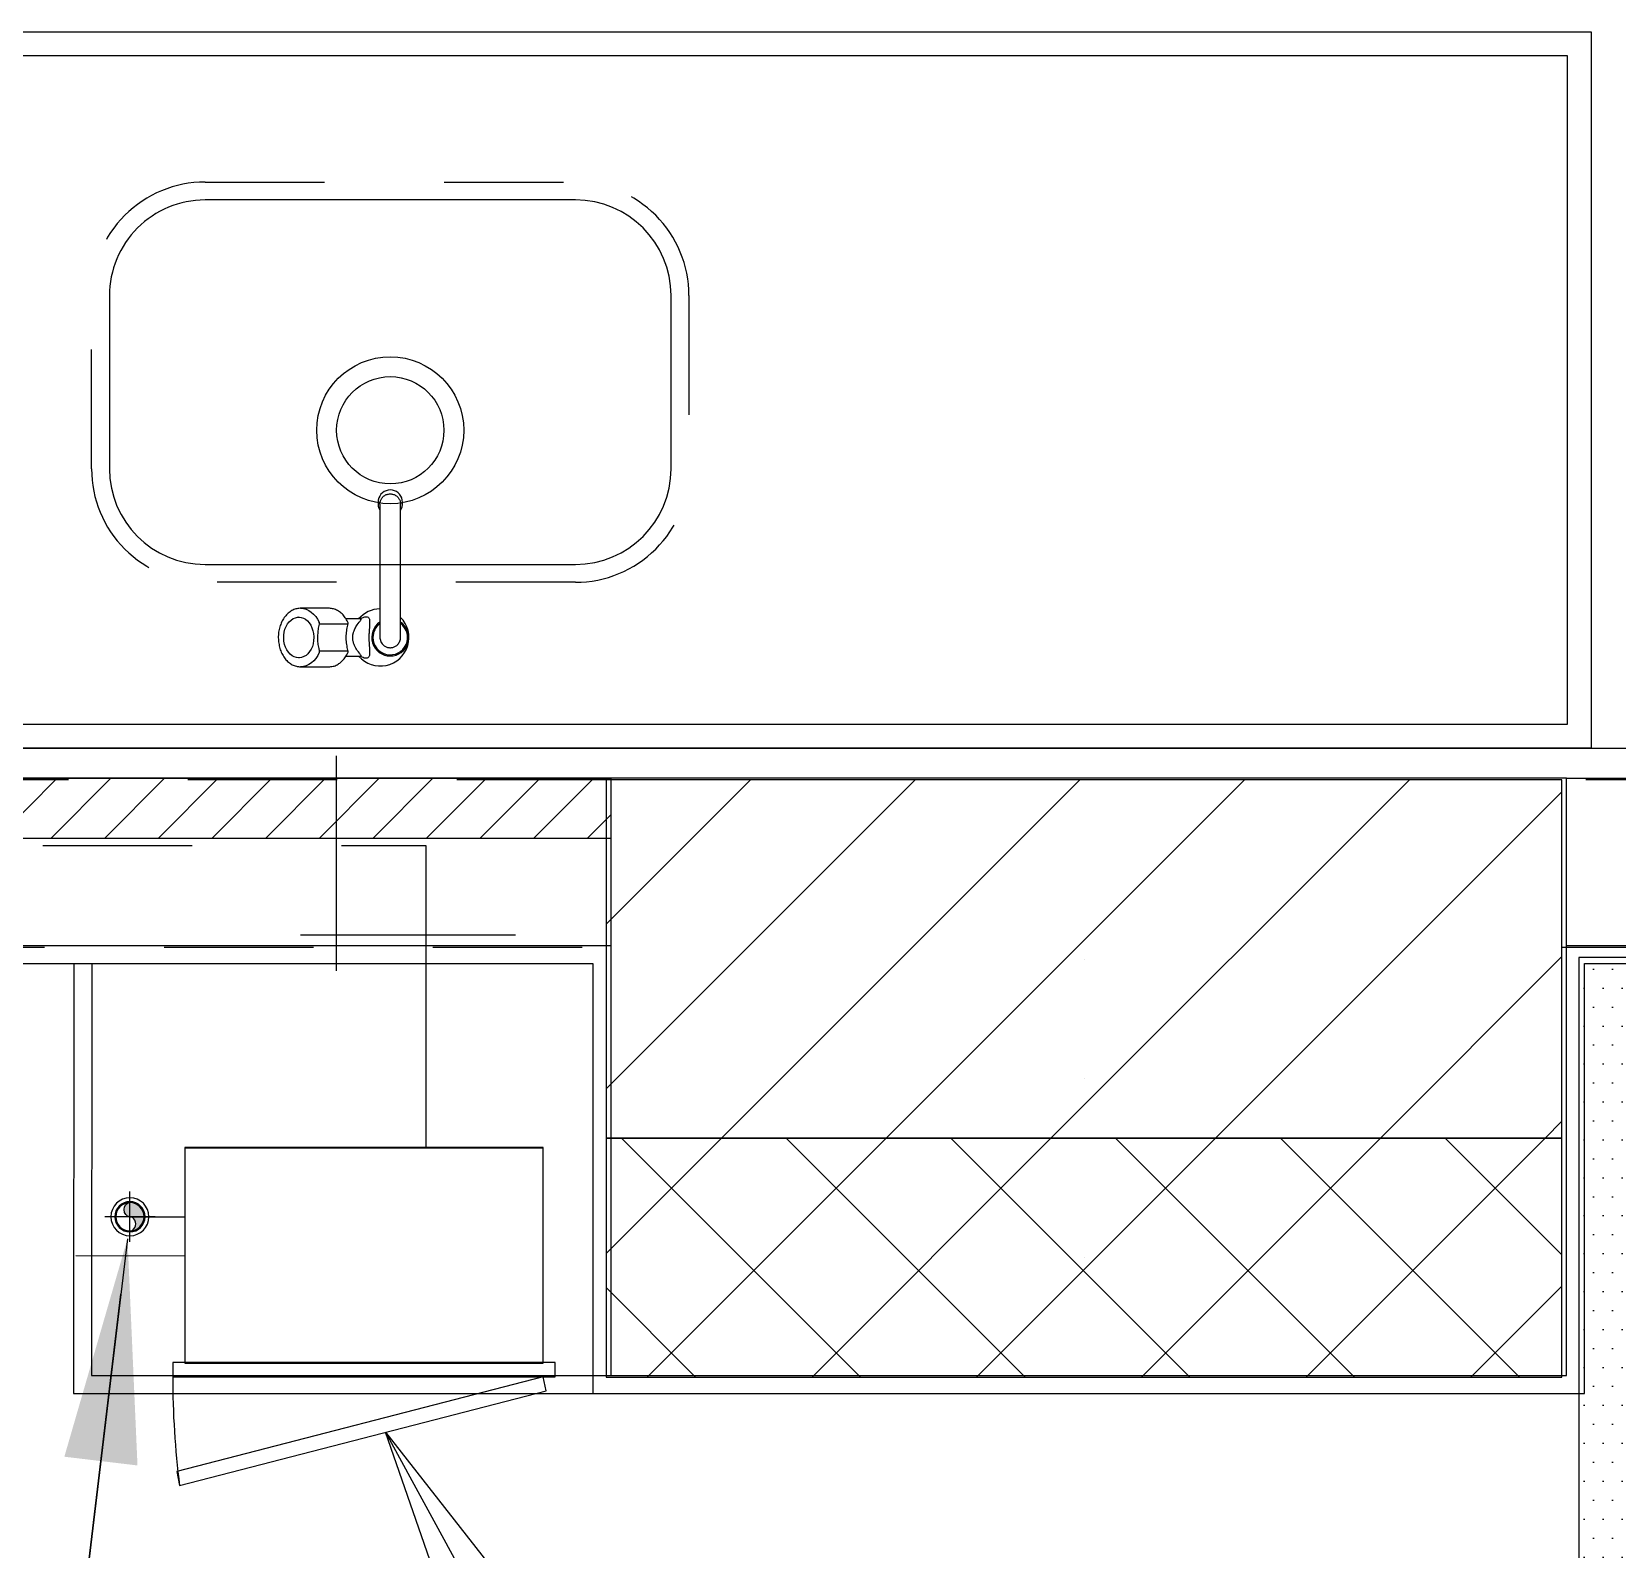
# Model space of a CAD drawing. Header units: millimetres. Extents: x 188.6 to 263.2, y 40.1 to 120.1.
# Drawn here: x 228.761 to 230.088, y 87.414 to 88.685 of the extents above; entities that cross this region are included whole.
import ezdxf

# ---------------------------------------------------------------- set-up
doc = ezdxf.new("R2010")
doc.units = ezdxf.units.MM
for name, pattern in [('_XREF_APTOS 605 E 606_R01$0$HIDDEN2', [0.1875, 0.125, -0.0625]), ('CENTER2', [1.125, 0.75, -0.125, 0.125, -0.125]), ('DASHDOT2', [0.5, 0.25, -0.125, 0, -0.125]), ('HIDDEN2', [0.1875, 0.125, -0.0625])]:
    doc.linetypes.add(name, pattern=pattern)
for name, color, linetype in [('ARQ', 8, 'Continuous'), ('ARQ-BASE', 8, 'Continuous'), ('ESTR-PILARES', 11, 'Continuous'), ('ESTR-VIGAS', 11, 'HIDDEN2'), ('ESTRUTURA', 7, 'Continuous'), ('EXTINTORES', 2, 'Continuous'), ('GAS-COL', 7, 'Continuous'), ('GAS-CONEXOES', 200, 'Continuous'), ('GAS-CX', 202, 'Continuous'), ('GAS-TEXTO', 7, 'Continuous'), ('GAS-TUBO-PISO', 6, 'CENTER2')]:
    doc.layers.add(name, color=color, linetype=linetype)
doc.styles.add('60-100', font='romans.shx', dxfattribs={"height": 0.16})
doc.styles.add('60-75', font='romans.shx', dxfattribs={"height": 0.12})
doc.dimstyles.new('IND75', dxfattribs={"dimtxt": 0.15, "dimasz": 0.1875, "dimexe": 0.15, "dimexo": 0, "dimgap": 0.1, "dimtad": 1, "dimzin": 10, "dimdsep": 46, "dimtxsty": '60-75', "dimcen": 0, "dimclrd": 256, "dimclre": 1, "dimclrt": 256, "dimadec": 0, "dimazin": 0, "dimtfac": 1, "dimtix": 1, "dimtmove": 2, "dimatfit": 3, "dimfxl": 0.15, "dimtolj": 1, "dimtzin": 6, "dimarcsym": 0})
doc.dimstyles.new('SETAS75', dxfattribs={"dimtxt": 0.16, "dimasz": 0.15, "dimexe": 0.15, "dimexo": 0, "dimgap": 0.1, "dimtad": 1, "dimzin": 10, "dimdsep": 46, "dimtxsty": '60-100', "dimblk1": 'OPEN', "dimblk2": 'OPEN', "dimsah": 1, "dimcen": 0, "dimclrd": 244, "dimclre": 244, "dimclrt": 7, "dimadec": 0, "dimazin": 0, "dimtfac": 1, "dimtix": 1, "dimtmove": 2, "dimatfit": 3, "dimldrblk": 'OPEN', "dimfxl": 0.15, "dimtolj": 1, "dimtzin": 6, "dimarcsym": 0})

# ---------------------------------------------------------------- blocks, each defined once
blk = doc.blocks.new('COBERTURA_29-09-2016')
at = {"layer": 'ESTR-PILARES', "linetype": 'Continuous'}
for p, q in [((22.565, 1.4214), (22.8236, 1.68)), ((22.565, 1.5593), (22.6857, 1.68)), ((22.6615, 1.38), (22.9615, 1.68)), ((22.7994, 1.38), (23.0994, 1.68)), ((22.9373, 1.38), (23.2373, 1.68)), ((23.0751, 1.38), (23.365, 1.6699)), ((22.965, 1.53), (22.965, 1.53)), ((23.213, 1.38), (23.365, 1.532)), ((22.965, 1.43), (22.965, 1.43)), ((23.3509, 1.38), (23.365, 1.3941)), ((22.565, 1.2835), (22.6615, 1.38)), ((22.5778, 1.38), (22.7778, 1.18)), ((22.5994, 1.18), (22.7994, 1.38)), ((22.7157, 1.38), (22.9157, 1.18)), ((22.7373, 1.18), (22.9373, 1.38)), ((22.8535, 1.38), (23.0535, 1.18)), ((22.8751, 1.18), (23.0751, 1.38)), ((22.9914, 1.38), (23.1914, 1.18)), ((23.013, 1.18), (23.213, 1.38)), ((23.1293, 1.38), (23.3293, 1.18)), ((23.1509, 1.18), (23.3509, 1.38)), ((23.2672, 1.38), (23.365, 1.2822)), ((22.965, 1.28), (22.965, 1.28)), ((22.565, 1.2549), (22.6399, 1.18)), ((23.2888, 1.18), (23.365, 1.2562))]:
    blk.add_line(p, q, dxfattribs=at)
for points in [[(22.565, 1.38), (23.365, 1.38), (23.365, 1.68), (22.565, 1.68), (22.565, 1.38)], [(23.365, 1.38), (22.565, 1.38), (22.565, 1.18), (23.365, 1.18), (23.365, 1.38)]]:
    blk.add_lwpolyline(points, dxfattribs=at)
at = {"layer": 'ESTR-VIGAS'}
for points in [[(22.565, 1.68), (18.37, 1.68)], [(28.01, 1.68), (23.365, 1.68)], [(18.37, 1.54), (22.565, 1.54)], [(23.365, 1.54), (28.01, 1.54)]]:
    blk.add_lwpolyline(points, dxfattribs=at)
blk = doc.blocks.new('_XREF_APTOS 605 E 606_R01$0$CUBA_BL47_SUPERIOR')
for p, q in [((0.155, 0.1123), (-0.155, 0.1123)), ((-0.235, 0.0323), (-0.235, -0.1128)), ((0.235, -0.1128), (0.235, 0.0323)), ((-0.155, -0.1928), (0.155, -0.1928))]:
    blk.add_line(p, q)
at = {"color": 8, "linetype": '_XREF_APTOS 605 E 606_R01$0$HIDDEN2', "ltscale": 0.5}
blk.add_lwpolyline([(-0.25, 0.0323, -0.414214), (-0.155, 0.1273), (0.155, 0.1273, -0.414214), (0.25, 0.0323), (0.25, -0.1128, -0.414214), (0.155, -0.2078), (-0.155, -0.2078, -0.414214), (-0.25, -0.1128)], format="xyb", close=True, dxfattribs=at)
at = {"color": 8}
blk.add_circle((0, 0), 0.0615, dxfattribs=at)
blk.add_circle((0, 0), 0.0449)
for centre, start, end in [((-0.155, 0.0323), 90, 180), ((0.155, 0.0323), 0, 90), ((-0.155, -0.1128), 180, 270), ((0.155, -0.1128), 270, 0)]:
    blk.add_arc(centre, 0.08, start, end)
blk = doc.blocks.new('_XREF_APTOS 605 E 606_R01$0$DECA_1195CR40_SUPERIOR')
for p, q in [((0.0369, 0.016), (0.0246, 0.016)), ((0.0512, 0.0249), (0.051, 0.0249)), ((0.0513, 0.0249), (0.0512, 0.0249)), ((0.0751, 0.0249), (0.0513, 0.0249)), ((0.0766, 0.0174), (0.0761, 0.0174)), ((-0.0086, 0.0002), (-0.0086, -0.1099)), ((0.0086, -0.1099), (0.0086, 0.0002)), ((0.0246, -0.0151), (0.0369, -0.0151)), ((0.0513, -0.0241), (0.0751, -0.0241)), ((0.0761, -0.0166), (0.0766, -0.0166)), ((-0.0102, -0.1112), (-0.0102, -0.1129)), ((-0.0086, -0.1099), (-0.0086, -0.1112)), ((0.0086, -0.1112), (0.0086, -0.1099)), ((0.0102, -0.1129), (0.0102, -0.1112))]:
    blk.add_line(p, q)
at = {"color": 8}
for p, q in [((0.0594, 0.0116), (0.0356, 0.0116)), ((0.0356, -0.0108), (0.0594, -0.0108))]:
    blk.add_line(p, q, dxfattribs=at)
for points in [[(0.0253, -0.0151, 0), (0.0249, -0.0153, 0), (0.0243, -0.0157, 0), (0.0235, -0.0161, 0), (0.0227, -0.0164, 0), (0.022, -0.0167, 0), (0.0213, -0.0168, 0), (0.0207, -0.0169, 0), (0.0201, -0.017, 0), (0.0196, -0.0169, 0), (0.0192, -0.0168, 0), (0.0186, -0.0166, 0), (0.0182, -0.0163, 0), (0.0179, -0.0159, 0), (0.0177, -0.0154, 0), (0.0175, -0.0149, 0), (0.0173, -0.0142, 0), (0.0173, -0.0135, 0), (0.0173, -0.0127, 0), (0.0173, -0.0118, 0), (0.0173, -0.0108, 0), (0.0174, -0.01, 0), (0.0174, -0.0091, 0), (0.0175, -0.0082, 0), (0.0175, -0.0072, 0), (0.0176, -0.0065, 0), (0.0176, -0.0056, 0), (0.0177, -0.0051, 0), (0.0177, -0.0044, 0), (0.0177, -0.0038, 0), (0.0177, -0.0034, 0), (0.0177, -0.003, 0), (0.0178, -0.0026, 0), (0.0178, -0.0022, 0), (0.0178, -0.0017, 0), (0.0178, -0.0012, 0), (0.0178, -0.0008, 0), (0.0178, -0.0004, 0), (0.0178, -0.0001, 0), (0.0178, 0.0004, 0), (0.0178, 0.0009, 0), (0.0178, 0.0014, 0), (0.0178, 0.0018, 0), (0.0178, 0.0022, 0), (0.0178, 0.0026, 0), (0.0178, 0.003, 0), (0.0178, 0.0034, 0), (0.0177, 0.004, 0), (0.0177, 0.0047, 0), (0.0177, 0.0053, 0), (0.0177, 0.0058, 0), (0.0176, 0.0067, 0), (0.0176, 0.0074, 0), (0.0175, 0.0087, 0), (0.0174, 0.0099, 0), (0.0174, 0.0109, 0), (0.0173, 0.0119, 0), (0.0173, 0.0129, 0), (0.0173, 0.0138, 0), (0.0173, 0.0146, 0), (0.0174, 0.0154, 0), (0.0176, 0.0161, 0), (0.0178, 0.0166, 0), (0.0181, 0.017, 0), (0.0184, 0.0173, 0), (0.0187, 0.0175, 0), (0.0192, 0.0177, 0), (0.0197, 0.0178, 0), (0.0203, 0.0178, 0), (0.0211, 0.0177, 0), (0.0219, 0.0176, 0), (0.0226, 0.0173, 0), (0.0234, 0.017, 0), (0.0242, 0.0166, 0), (0.025, 0.0162, 0), (0.0253, 0.016, 0)], [(0.0246, 0.016, 0), (0.0244, 0.016, 0), (0.0244, 0.0159, 0), (0.0243, 0.0158, 0), (0.0243, 0.0156, 0), (0.0244, 0.0154, 0), (0.0245, 0.0152, 0), (0.0248, 0.0148, 0), (0.0251, 0.0144, 0), (0.0254, 0.014, 0), (0.0258, 0.0135, 0), (0.0267, 0.0124, 0), (0.0272, 0.0118, 0), (0.0277, 0.0112, 0), (0.0282, 0.0103, 0), (0.0288, 0.0094, 0), (0.0294, 0.0083, 0), (0.0297, 0.0077, 0), (0.03, 0.0071, 0), (0.0303, 0.0064, 0), (0.0305, 0.0056, 0), (0.0307, 0.0052, 0), (0.0308, 0.0048, 0), (0.0309, 0.0044, 0), (0.031, 0.0039, 0), (0.0311, 0.0034, 0), (0.0312, 0.0029, 0), (0.0313, 0.0024, 0), (0.0313, 0.0019, 0), (0.0314, 0.0014, 0), (0.0314, 0.0009, 0), (0.0314, 0.0006, 0), (0.0314, 0.0004, 0), (0.0314, 0.0001, 0), (0.0314, -0.0002, 0), (0.0314, -0.0005, 0), (0.0314, -0.0007, 0), (0.0313, -0.001, 0), (0.0313, -0.0013, 0), (0.0313, -0.0017, 0), (0.0312, -0.0021, 0), (0.0311, -0.0025, 0), (0.0311, -0.0029, 0), (0.031, -0.0033, 0), (0.0309, -0.0036, 0), (0.0308, -0.0041, 0), (0.0306, -0.0045, 0), (0.0303, -0.0053, 0), (0.03, -0.0061, 0), (0.0297, -0.0068, 0), (0.0292, -0.0078, 0), (0.0288, -0.0086, 0), (0.0283, -0.0094, 0), (0.0278, -0.0101, 0), (0.0269, -0.0113, 0), (0.0261, -0.0124, 0), (0.0253, -0.0133, 0), (0.025, -0.0137, 0), (0.0247, -0.014, 0), (0.0245, -0.0144, 0), (0.0243, -0.0147, 0), (0.0243, -0.0149, 0), (0.0243, -0.015, 0), (0.0243, -0.0151, 0), (0.0245, -0.0151, 0), (0.0246, -0.0151, 0)], [(0.0594, 0.0129, 0), (0.0607, 0.0155, 0), (0.0623, 0.0179, 0), (0.064, 0.0199, 0), (0.066, 0.0216, 0), (0.0681, 0.023, 0), (0.0703, 0.0241, 0), (0.0725, 0.0247, 0), (0.0749, 0.0249, 0), (0.0751, 0.0249, 0)], [(0.0594, 0.0129, 0), (0.0593, 0.0127, 0), (0.0593, 0.0125, 0), (0.0593, 0.0122, 0), (0.0593, 0.0119, 0), (0.0593, 0.0117, 0), (0.0594, 0.0116, 0)], [(0.0594, -0.0108, 0), (0.0602, -0.0075, 0), (0.0607, -0.0041, 0), (0.061, -0.0006, 0), (0.0609, 0.0028, 0), (0.0605, 0.0062, 0), (0.0599, 0.0096, 0), (0.0594, 0.0116, 0)], [(0.0594, -0.0108, 0), (0.0593, -0.011, 0), (0.0593, -0.0113, 0), (0.0593, -0.0115, 0), (0.0593, -0.0118, 0), (0.0594, -0.012, 0), (0.0594, -0.0121, 0)], [(0.0751, -0.0241, 0), (0.0727, -0.0239, 0), (0.0705, -0.0233, 0), (0.0682, -0.0223, 0), (0.0662, -0.0209, 0), (0.0642, -0.0192, 0), (0.0624, -0.0172, 0), (0.0609, -0.0149, 0), (0.0595, -0.0123, 0), (0.0594, -0.0121, 0)], [(0.0086, -0.1112, 0), (0.0086, -0.1119, 0), (0.0085, -0.1126, 0), (0.0084, -0.1133, 0), (0.0082, -0.1139, 0), (0.008, -0.1145, 0), (0.0077, -0.1152, 0), (0.0074, -0.1157, 0), (0.007, -0.1163, 0), (0.0066, -0.1168, 0), (0.0061, -0.1173, 0), (0.0056, -0.1178, 0), (0.0051, -0.1182, 0), (0.0045, -0.1186, 0), (0.0039, -0.1189, 0), (0.0033, -0.1192, 0), (0.0027, -0.1194, 0), (0.002, -0.1196, 0), (0.0014, -0.1197, 0), (0.0007, -0.1198, 0), (0, -0.1198, 0), (-0.0007, -0.1198, 0), (-0.0013, -0.1197, 0), (-0.002, -0.1196, 0), (-0.0027, -0.1194, 0), (-0.0033, -0.1192, 0), (-0.0039, -0.1189, 0), (-0.0045, -0.1186, 0), (-0.0051, -0.1182, 0), (-0.0056, -0.1178, 0), (-0.0061, -0.1173, 0), (-0.0066, -0.1168, 0), (-0.007, -0.1163, 0), (-0.0073, -0.1157, 0), (-0.0077, -0.1152, 0), (-0.008, -0.1145, 0), (-0.0082, -0.1139, 0), (-0.0084, -0.1133, 0), (-0.0085, -0.1126, 0), (-0.0086, -0.1119, 0), (-0.0086, -0.1112, 0)]]:
    blk.add_polyline3d(points, dxfattribs=at)
for points in [[(0.0246, 0.016, 0), (0.0245, 0.016, 0), (0.0243, 0.016, 0), (0.0242, 0.016, 0), (0.0241, 0.016, 0), (0.024, 0.016, 0), (0.024, 0.016, 0), (0.024, 0.016, 0)], [(0.051, 0.0249, 0), (0.0505, 0.0249, 0), (0.0496, 0.0248, 0), (0.0488, 0.0247, 0), (0.0479, 0.0245, 0), (0.047, 0.0243, 0), (0.0462, 0.024, 0), (0.0454, 0.0236, 0), (0.0445, 0.0232, 0), (0.0437, 0.0228, 0), (0.0429, 0.0223, 0), (0.0422, 0.0218, 0), (0.0414, 0.0212, 0), (0.0407, 0.0205, 0), (0.04, 0.0198, 0), (0.0393, 0.0191, 0), (0.0386, 0.0183, 0), (0.038, 0.0175, 0), (0.0374, 0.0167, 0), (0.0368, 0.0158, 0), (0.0363, 0.0149, 0), (0.0358, 0.0139, 0), (0.0354, 0.013, 0), (0.0353, 0.0128, 0)], [(0.0513, 0.0249, 0), (0.0513, 0.0249, 0)], [(0.0639, 0.0004, 0), (0.0641, 0.003, 0), (0.0645, 0.0056, 0), (0.0652, 0.008, 0), (0.0662, 0.0102, 0), (0.0675, 0.0122, 0), (0.0689, 0.014, 0), (0.0705, 0.0154, 0), (0.0723, 0.0164, 0), (0.0742, 0.0171, 0), (0.0761, 0.0174, 0), (0.0766, 0.0174, 0)], [(0.0751, -0.0241, 0), (0.0755, -0.0241, 0), (0.0764, -0.024, 0), (0.0773, -0.0239, 0), (0.0781, -0.0237, 0), (0.079, -0.0235, 0), (0.0799, -0.0233, 0), (0.0807, -0.0229, 0), (0.0815, -0.0226, 0), (0.0823, -0.0221, 0), (0.0831, -0.0217, 0), (0.0839, -0.0211, 0), (0.0847, -0.0206, 0), (0.0854, -0.02, 0), (0.0861, -0.0193, 0), (0.0868, -0.0186, 0), (0.0875, -0.0178, 0), (0.0881, -0.017, 0), (0.0888, -0.0162, 0), (0.0893, -0.0153, 0), (0.0899, -0.0144, 0), (0.0904, -0.0135, 0), (0.0909, -0.0125, 0), (0.0913, -0.0115, 0), (0.0917, -0.0105, 0), (0.0921, -0.0095, 0), (0.0924, -0.0084, 0), (0.0927, -0.0073, 0), (0.093, -0.0062, 0), (0.0932, -0.0051, 0), (0.0934, -0.004, 0), (0.0935, -0.0028, 0), (0.0936, -0.0017, 0), (0.0937, -0.0005, 0), (0.0937, 0.0006, 0), (0.0936, 0.0018, 0), (0.0936, 0.0029, 0), (0.0935, 0.0041, 0), (0.0933, 0.0052, 0), (0.0931, 0.0064, 0), (0.0929, 0.0075, 0), (0.0926, 0.0086, 0), (0.0923, 0.0096, 0), (0.092, 0.0107, 0), (0.0916, 0.0117, 0), (0.0912, 0.0128, 0), (0.0907, 0.0137, 0), (0.0902, 0.0147, 0), (0.0897, 0.0156, 0), (0.0891, 0.0165, 0), (0.0885, 0.0174, 0), (0.0879, 0.0182, 0), (0.0873, 0.019, 0), (0.0866, 0.0197, 0), (0.0859, 0.0204, 0), (0.0851, 0.0211, 0), (0.0844, 0.0217, 0), (0.0836, 0.0222, 0), (0.0828, 0.0227, 0), (0.082, 0.0232, 0), (0.0812, 0.0236, 0), (0.0803, 0.0239, 0), (0.0795, 0.0242, 0), (0.0786, 0.0245, 0), (0.0778, 0.0247, 0), (0.0769, 0.0248, 0), (0.076, 0.0249, 0), (0.0751, 0.0249, 0), (0.0751, 0.0249, 0)], [(0.0751, 0.0249, 0), (0.0751, 0.0249, 0)], [(0.0766, 0.0174, 0), (0.0785, 0.0172, 0), (0.0804, 0.0166, 0), (0.0822, 0.0157, 0), (0.0838, 0.0143, 0), (0.0853, 0.0127, 0), (0.0866, 0.0107, 0), (0.0877, 0.0085, 0), (0.0885, 0.0062, 0), (0.089, 0.0036, 0), (0.0892, 0.001, 0), (0.0891, -0.0016, 0), (0.0887, -0.0041, 0), (0.0881, -0.0066, 0), (0.0871, -0.0088, 0), (0.086, -0.0109, 0), (0.0846, -0.0127, 0), (0.083, -0.0142, 0), (0.0812, -0.0154, 0), (0.0794, -0.0161, 0), (0.0775, -0.0165, 0), (0.0766, -0.0166, 0)], [(0.0086, 0.0002, 0), (0.0086, 0.0005, 0), (0.0086, 0.0009, 0), (0.0086, 0.0012, 0), (0.0086, 0.0014, 0), (0.0085, 0.0016, 0), (0.0085, 0.0017, 0), (0.0085, 0.0018, 0), (0.0085, 0.0019, 0), (0.0085, 0.0021, 0), (0.0084, 0.0022, 0), (0.0084, 0.0023, 0), (0.0084, 0.0024, 0), (0.0084, 0.0024, 0), (0.0083, 0.0025, 0), (0.0083, 0.0026, 0), (0.0082, 0.0029, 0), (0.0081, 0.0032, 0), (0.008, 0.0035, 0), (0.0079, 0.0038, 0), (0.0076, 0.0045, 0), (0.0073, 0.005, 0), (0.0069, 0.0056, 0), (0.0065, 0.0061, 0), (0.006, 0.0065, 0), (0.0055, 0.007, 0), (0.005, 0.0074, 0), (0.0045, 0.0077, 0), (0.004, 0.008, 0), (0.0034, 0.0083, 0), (0.0028, 0.0085, 0), (0.0022, 0.0087, 0), (0.0016, 0.0088, 0), (0.001, 0.0089, 0), (0.0003, 0.009, 0), (-0.0003, 0.009, 0), (-0.0009, 0.0089, 0), (-0.0016, 0.0088, 0), (-0.0022, 0.0087, 0), (-0.0028, 0.0085, 0), (-0.0034, 0.0083, 0), (-0.0039, 0.008, 0), (-0.0045, 0.0077, 0), (-0.005, 0.0074, 0), (-0.0055, 0.007, 0), (-0.006, 0.0066, 0), (-0.0064, 0.0061, 0), (-0.0068, 0.0056, 0), (-0.0072, 0.0051, 0), (-0.0076, 0.0045, 0), (-0.0076, 0.0043, 0), (-0.0077, 0.0042, 0), (-0.0078, 0.004, 0), (-0.0079, 0.0039, 0), (-0.0079, 0.0037, 0), (-0.008, 0.0035, 0), (-0.0081, 0.0032, 0), (-0.0082, 0.003, 0), (-0.0083, 0.0027, 0), (-0.0084, 0.0024, 0), (-0.0085, 0.002, 0), (-0.0085, 0.0016, 0), (-0.0086, 0.0011, 0), (-0.0086, 0.0007, 0), (-0.0086, 0.0002, 0)], [(0.0352, 0.0117, 0), (0.0352, 0.0117, 0), (0.0353, 0.0117, 0), (0.0354, 0.0116, 0), (0.0356, 0.0116, 0)], [(0.0352, 0.0117, 0), (0.0354, 0.0111, 0), (0.0357, 0.0099, 0), (0.036, 0.0087, 0), (0.0362, 0.0075, 0), (0.0364, 0.0063, 0), (0.0366, 0.005, 0), (0.0367, 0.0037, 0), (0.0368, 0.0025, 0), (0.0368, 0.0012, 0), (0.0368, -0.0001, 0), (0.0368, -0.0013, 0), (0.0367, -0.0026, 0), (0.0366, -0.0039, 0), (0.0364, -0.0051, 0), (0.0363, -0.0064, 0), (0.036, -0.0076, 0), (0.0358, -0.0088, 0), (0.0354, -0.01, 0), (0.0352, -0.0109, 0)], [(0.0766, -0.0166, 0), (0.0746, -0.0164, 0), (0.0727, -0.0158, 0), (0.0709, -0.0148, 0), (0.0693, -0.0135, 0), (0.0678, -0.0118, 0), (0.0665, -0.0099, 0), (0.0655, -0.0077, 0), (0.0647, -0.0053, 0), (0.0642, -0.0028, 0), (0.0639, -0.0002, 0), (0.0639, 0.0004, 0)], [(0.0356, -0.0108, 0), (0.0354, -0.0108, 0), (0.0353, -0.0108, 0), (0.0352, -0.0108, 0), (0.0352, -0.0109, 0)], [(0.0353, -0.0119, 0), (0.0355, -0.0125, 0), (0.036, -0.0134, 0), (0.0365, -0.0144, 0), (0.037, -0.0153, 0), (0.0376, -0.0161, 0), (0.0382, -0.017, 0), (0.0389, -0.0178, 0), (0.0395, -0.0185, 0), (0.0402, -0.0193, 0), (0.041, -0.0199, 0), (0.0417, -0.0205, 0), (0.0425, -0.0211, 0), (0.0432, -0.0216, 0), (0.0441, -0.0221, 0), (0.0449, -0.0226, 0), (0.0457, -0.0229, 0), (0.0466, -0.0233, 0), (0.0474, -0.0235, 0), (0.0483, -0.0237, 0), (0.0491, -0.0239, 0), (0.05, -0.024, 0), (0.0509, -0.0241, 0), (0.0514, -0.0241, 0)], [(0.024, -0.0152, 0), (0.024, -0.0152, 0), (0.024, -0.0151, 0), (0.0241, -0.0151, 0), (0.0243, -0.0151, 0), (0.0245, -0.0151, 0), (0.0246, -0.0151, 0)], [(0.0514, -0.0241, 0), (0.0513, -0.0241, 0)], [(0.0751, -0.0241, 0), (0.0751, -0.0241, 0)], [(-0.0086, -0.1059, 0), (-0.0094, -0.1075, 0), (-0.0099, -0.1091, 0), (-0.0102, -0.1109, 0), (-0.0102, -0.1112, 0)], [(0.0102, -0.1112, 0), (0.01, -0.1095, 0), (0.0096, -0.1078, 0), (0.0088, -0.1062, 0), (0.0086, -0.1059, 0)], [(-0.0102, -0.1129, 0), (-0.01, -0.1147, 0), (-0.0096, -0.1164, 0), (-0.0088, -0.118, 0), (-0.0078, -0.1195, 0), (-0.0065, -0.1207, 0), (-0.0051, -0.1217, 0), (-0.0035, -0.1225, 0), (-0.0018, -0.1229, 0), (0, -0.1231, 0)], [(0, -0.1231, 0), (0.0018, -0.1229, 0), (0.0035, -0.1225, 0), (0.0051, -0.1217, 0), (0.0065, -0.1207, 0), (0.0078, -0.1195, 0), (0.0088, -0.118, 0), (0.0096, -0.1164, 0), (0.01, -0.1147, 0), (0.0102, -0.1129, 0)]]:
    blk.add_polyline3d(points)
for centre, radius, start, end in [((0.0083, 0.0004), 0.0239, 40.6224, 224.7251), ((0, 0.0004), 0.0155, 303.7054, 236.2946), ((0, 0.0004), 0.00862, 180, 180.586), ((0, 0.0004), 0.00862, 180.586, 182.5957), ((0, 0.0004), 0.00862, 357.1497, 359.5628), ((0, 0.0004), 0.00862, 359.5628, 0), ((0.0366, 0.0122), 0.0015, 156.1757, 196.6323), ((0.0366, -0.0113), 0.0015, 163.3677, 203.8243), ((0.0083, 0.0004), 0.0239, 270.7235, 319.3776)]:
    blk.add_arc(centre, radius, start, end)
for start, end in [(0, 233.4897), (306.5103, 0)]:
    blk.add_arc((0, 0.0004), 0.0145, start, end, dxfattribs=at)
blk = doc.blocks.new('A$C0BE265FA')
at = {"layer": 'ARQ-BASE'}
h = blk.add_hatch(dxfattribs=at)
h.set_pattern_fill('ANSI31', color=256, scale=0.01)
h.set_pattern_definition([(45, (17.763494, 0.115044), (-0.02245064, 0.02245064), [])])
h.paths.add_polyline_path([(17.9246, 0.115), (17.9246, 0.165), (16.1541, 0.165), (16.1541, 0.115)])
for p, q in [((15.345, 0.1901), (20.545, 0.1901)), ((15.32, 0.165), (17.9246, 0.165)), ((17.9246, 0.165), (16.1541, 0.165)), ((18.7246, 0.165), (19.12, 0.1651)), ((16.1541, 0.115), (17.9246, 0.115)), ((15.14, 0.025), (17.9246, 0.025)), ((18.7246, 0.025), (19.12, 0.0251)), ((15.115, 0.01), (17.9096, 0.01)), ((18.7396, 0.01), (19.145, 0.01))]:
    blk.add_line(p, q, dxfattribs=at)
for points in [[(16.145, 0.7901), (18.745, 0.7901), (18.745, 0.1901), (16.145, 0.1901)], [(16.165, 0.7701), (18.725, 0.7701), (18.725, 0.2101), (16.165, 0.2101)], [(17.9246, -0.3349), (18.7246, -0.3349), (18.7246, 0.1651), (17.9246, 0.165)]]:
    blk.add_lwpolyline(points, close=True, dxfattribs=at)
for points in [[(17.4751, 0.01), (17.475, -0.35), (18.7396, -0.35), (18.7396, 0)], [(17.4751, 0.01), (17.475, -0.35), (18.7396, -0.35), (18.7396, 0)], [(17.4901, 0.01), (17.49, -0.335), (18.7246, -0.335), (18.7246, 0)], [(17.4901, 0.01), (17.49, -0.335), (18.7246, -0.335), (18.7246, 0)], [(17.9096, 0.01), (17.9096, -0.35), (18.7396, -0.35), (18.7396, 0.01)]]:
    blk.add_lwpolyline(points, dxfattribs=at)
at = {"layer": 'ARQ-BASE', "rotation": 180}
for name, p in [('_XREF_APTOS 605 E 606_R01$0$CUBA_BL47_SUPERIOR', (17.74, 0.4564)), ('_XREF_APTOS 605 E 606_R01$0$DECA_1195CR40_SUPERIOR', (17.74, 0.2833))]:
    blk.add_blockref(name, p, dxfattribs=at)
blk = doc.blocks.new('indicação extintor')
h = blk.add_hatch()
h.set_pattern_fill('DOTS', color=50, scale=0.01)
h.paths.add_polyline_path([(0.5, 1), (-0.5, 1), (-0.5, 0), (0.5, 0)])
h.paths.add_polyline_path([(0.35, 0.85), (0.35, 0.15), (-0.35, 0.15), (-0.35, 0.85)], flags=16)
h = blk.add_hatch()
h.set_pattern_fill('DOTS', color=244, scale=0.01)
h.paths.add_polyline_path([(0.35, 0.85), (-0.35, 0.85), (-0.35, 0.15), (0.35, 0.15)])
at = {"color": 244}
for p, q in [((0.35, 0.85), (-0.35, 0.85)), ((-0.35, 0.85), (-0.35, 0.15)), ((0.35, 0.15), (0.35, 0.85)), ((-0.35, 0.15), (0.35, 0.15))]:
    blk.add_line(p, q, dxfattribs=at)
blk.add_lwpolyline([(-0.5, 0), (0.5, 0), (0.5, 1), (-0.5, 1)], close=True, dxfattribs=at)
blk = doc.blocks.new('_OPEN')
at = {"color": 0, "linetype": 'ByBlock'}
for p, q in [((-1, 0.1667), (0, 0)), ((0, 0), (-1, -0.1667)), ((0, 0), (-1, 0))]:
    blk.add_line(p, q, dxfattribs=at)
blk = doc.blocks.new('C50')
h = blk.add_hatch(color=8)
edge = h.paths.add_edge_path()
edge.add_arc((0, 0), 0.0238, 540, 720)
edge.add_ellipse((0.0119, 0), major_axis=(0.0119, 0), ratio=0.815791, start_angle=180, end_angle=360, ccw=False)
edge.add_ellipse((-0.0119, 0), major_axis=(-0.0119, 0), ratio=0.815791, start_angle=180, end_angle=360)
at = {"color": 252}
for p, q in [((0, -0.0421), (0, 0.0421)), ((0.0421, 0), (-0.0421, 0))]:
    blk.add_line(p, q, dxfattribs=at)
at = {"color": 0}
for radius in [0.0318, 0.0253]:
    blk.add_circle((0, 0), radius, dxfattribs=at)
at = {"color": 8}
blk.add_circle((0, 0), 0.0237, dxfattribs=at)
blk.add_ellipse((-0.0119, 0), major_axis=(-0.0119, 0), ratio=0.815791, start_param=3.141593, end_param=6.283185, dxfattribs=at)
at = {"color": 8, "extrusion": (0, 0, -1)}
blk.add_ellipse((0.0119, 0), major_axis=(0.0119, 0), ratio=0.815791, start_param=0, end_param=3.141593, dxfattribs=at)
blk = doc.blocks.new('J')
for p, q in [((-0.1, -0.1), (-0.1, 0.14)), ((-0.14, 0.1), (0.1, 0.1))]:
    blk.add_line(p, q)

msp = doc.modelspace()

# ---------------------------------------------------------------- block references
at = {"layer": 'ESTRUTURA'}
msp.add_blockref('COBERTURA_29-09-2016', (206.677, 86.3784), dxfattribs=at)

# ---------------------------------------------------------------- next in the draw order: block references
at = {"layer": 'ARQ'}
msp.add_blockref('A$C0BE265FA', (211.3213, 87.8947), dxfattribs=at)

# ---------------------------------------------------------------- next in the draw order: linework, layer by layer
at = {"layer": 'GAS-CX'}
for points in [[(229.1893, 87.5707), (229.1893, 87.7507), (228.8893, 87.7507), (228.8893, 87.5707)], [(229.1893, 87.5699), (229.1893, 87.7499), (228.8893, 87.7499), (228.8893, 87.5699)], [(229.1993, 87.5707), (228.8793, 87.5707), (228.8793, 87.5587), (229.1993, 87.5587)], [(229.1893, 87.5587), (228.8826, 87.4793), (228.885, 87.4675), (229.1917, 87.5469)]]:
    msp.add_lwpolyline(points, close=True, dxfattribs=at)
msp.add_arc((229.6003, 87.5587), 0.7211, 180, 187.2599, dxfattribs=at)
at = {"layer": 'GAS-TUBO-PISO'}
msp.add_line((225.6731, 87.6609), (228.8893, 87.66), dxfattribs=at)
for points in [[(226.7705, 88.0031), (229.0912, 88.0034), (229.0912, 87.7499)], [(228.8434, 87.6926), (228.8893, 87.6926)]]:
    msp.add_lwpolyline(points, dxfattribs=at)

# ---------------------------------------------------------------- next in the draw order: block references
at = {"layer": 'EXTINTORES', "linetype": 'DASHDOT2'}
msp.add_blockref('indicação extintor', (230.556, 86.9097), dxfattribs=at)
at = {"layer": 'GAS-COL', "xscale": -0.5, "yscale": 0.5, "zscale": 0.5, "rotation": 90}
msp.add_blockref('C50', (228.8434, 87.6926), dxfattribs=at)
at = {"layer": 'GAS-CONEXOES', "xscale": 0.75, "yscale": 0.75, "zscale": 0.75, "rotation": 89.99999999999997}
msp.add_blockref('J', (229.0912, 88.0034), dxfattribs=at)

# ---------------------------------------------------------------- next in the draw order: leaders
at = {"layer": 'GAS-COL'}
for points in [[(228.8414, 87.6742), (228.6144, 85.7754)], [(228.6088, 85.7289), (228.8358, 87.6278)]]:
    msp.add_leader(points, dimstyle='IND75', dxfattribs=at)
at = {"layer": 'GAS-TEXTO'}
msp.add_leader([(229.0573, 87.5121), (230.091, 85.6177), (233.91, 85.6177)], dimstyle='SETAS75', dxfattribs=at)

doc.saveas('drawing.dxf')
